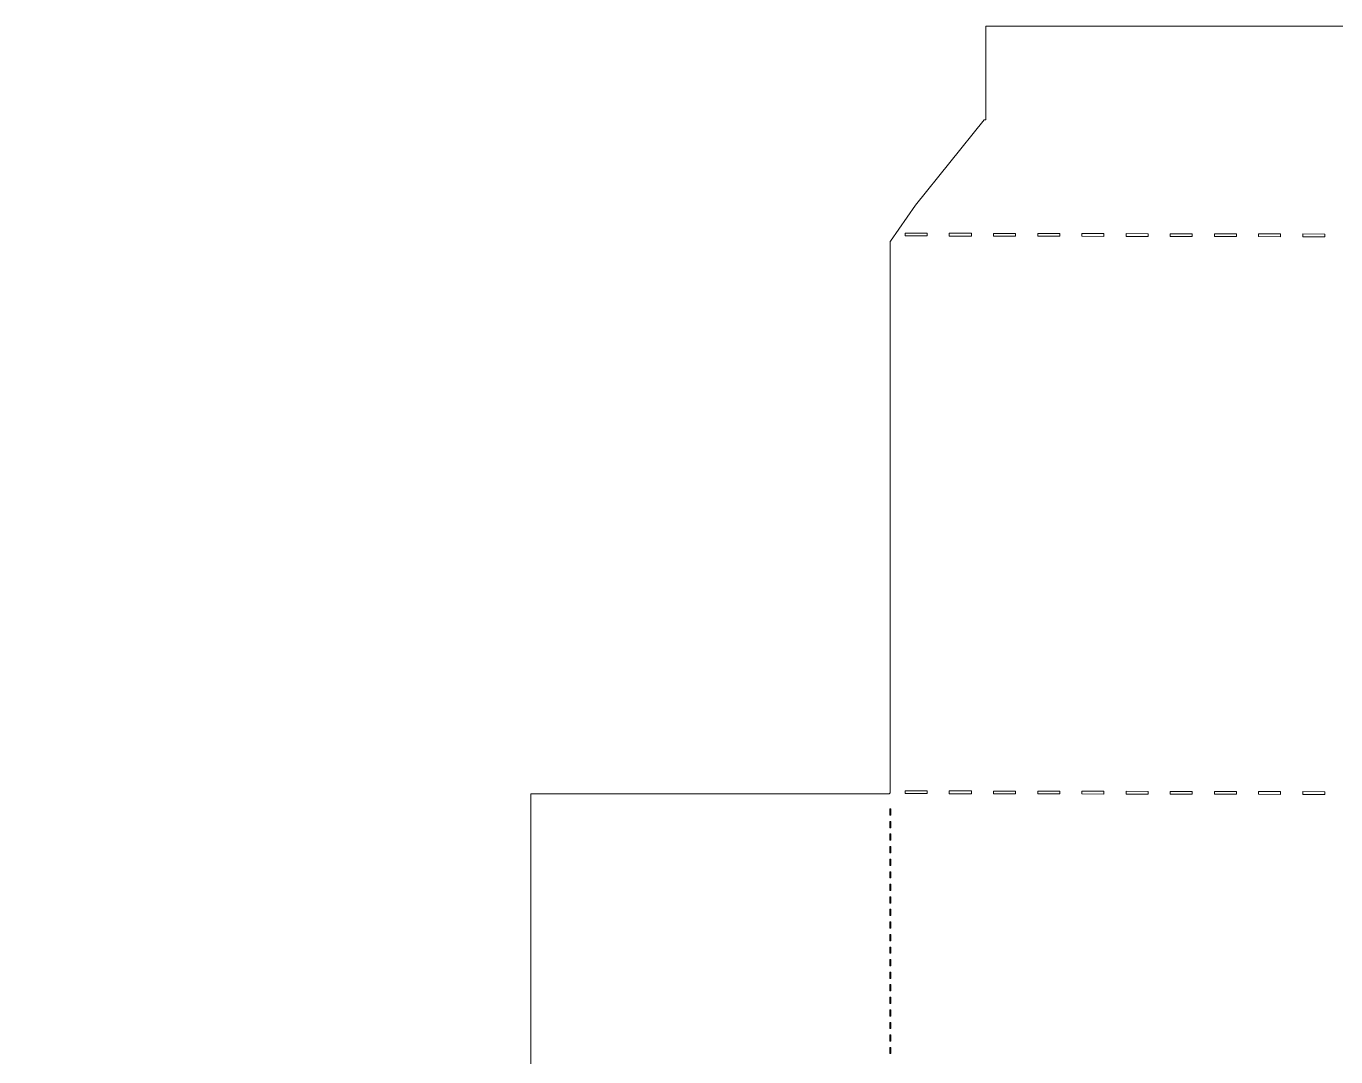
# Model space of a CAD drawing. Header units: centimetres. Extents: x -12.4 to 12.4, y -9.9 to 9.9.
# Drawn here: x -12.43 to 0.13, y 0.01 to 9.89 of the extents above; entities that cross this region are included whole.
import ezdxf

# ---------------------------------------------------------------- set-up
doc = ezdxf.new("R2010")
doc.units = ezdxf.units.CM
doc.header["$MEASUREMENT"] = 0
doc.layers.add('Layer 1', color=7, linetype='Continuous')

msp = doc.modelspace()

# ---------------------------------------------------------------- linework, layer by layer
at = {"layer": 'Layer 1', "color": 86, "lineweight": 18}
for points, knots in [([(-3.22874, 9.88549), (-3.22874, 9.88549), (-3.22874, 8.98921), (-3.22874, 8.98921), (-3.22874, 8.98921), (-3.22874, 8.98921), (-3.24445, 8.98921), (-3.24445, 8.98921), (-3.24445, 8.98921), (-3.24445, 8.98921), (-3.90425, 8.17148), (-3.90425, 8.17148), (-3.90425, 8.17148), (-3.90425, 8.17148), (-4.1432, 7.82669), (-4.1432, 7.82669), (-4.1432, 7.82669), (-4.1432, 7.82669), (-4.14485, 7.82669), (-4.14485, 7.82669), (-4.14485, 7.82669), (-4.14485, 7.82669), (-4.14485, 2.53585), (-4.14485, 2.53585), (-4.14485, 2.53585), (-4.14485, 2.53585), (-4.15312, 2.53585), (-4.15312, 2.53585), (-4.15312, 2.53585), (-4.15312, 2.53585), (-4.15312, 2.52758), (-4.15312, 2.52758), (-4.15312, 2.52758), (-4.15312, 2.52758), (-7.5894, 2.52758), (-7.5894, 2.52758), (-7.5894, 2.52758), (-7.5894, 2.52758), (-7.5894, -0.98311), (-7.5894, -0.98311), (-7.5894, -0.98311), (-7.5894, -0.98311), (-4.15312, -0.98311), (-4.15312, -0.98311), (-4.15312, -0.98311), (-4.15312, -0.98311), (-4.15312, -0.99965), (-4.15312, -0.99965), (-4.15312, -0.99965), (-4.15312, -0.99965), (-7.68613, -0.99965), (-7.68613, -0.99965), (-7.68613, -0.99965), (-7.68613, -0.99965), (-7.71259, -0.99965), (-7.71259, -0.99965), (-7.71259, -0.99965), (-7.71259, -0.99965), (-11.23568, -0.99965), (-11.23568, -0.99965), (-11.23568, -0.99965), (-11.23568, -0.99965), (-11.258, -0.99965), (-11.258, -0.99965), (-11.258, -0.99965), (-11.258, -0.99965), (-11.91202, -0.99965), (-11.91202, -0.99965), (-11.91202, -0.99965), (-11.91202, -0.99965), (-12.4263, -1.48913), (-12.4263, -1.48913), (-12.4263, -1.48913), (-12.4263, -1.48913), (-12.4263, -5.93), (-12.4263, -5.93), (-12.4263, -5.93), (-12.4263, -5.93), (-11.97651, -6.35747), (-11.97651, -6.35747), (-11.97651, -6.35747), (-11.97651, -6.35747), (-11.258, -6.35747), (-11.258, -6.35747), (-11.258, -6.35747), (-11.258, -6.35747), (-11.23568, -6.35747), (-11.23568, -6.35747), (-11.23568, -6.35747), (-11.23568, -6.35747), (-7.71259, -6.35747), (-7.71259, -6.35747), (-7.71259, -6.35747), (-7.71259, -6.35747), (-7.68613, -6.35747), (-7.68613, -6.35747), (-7.68613, -6.35747), (-7.68613, -6.35747), (-4.15973, -6.35747), (-4.15973, -6.35747), (-4.15973, -6.35747), (-4.15973, -6.35747), (-4.15973, -6.37401), (-4.15973, -6.37401), (-4.15973, -6.37401), (-4.15973, -6.37401), (-7.58856, -6.37401), (-7.58856, -6.37401), (-7.58856, -6.37401), (-7.58856, -6.37401), (-7.58856, -9.88553), (-7.58856, -9.88553), (-7.58856, -9.88553), (-7.58856, -9.88553), (-4.14815, -9.88553), (-4.14815, -9.88553), (-4.14815, -9.88553), (-4.14815, -9.88553), (-4.14815, -9.8847), (-4.14815, -9.8847), (-4.14815, -9.8847), (-4.14815, -9.8847), (4.17465, -9.8847), (4.17465, -9.8847), (4.17465, -9.8847), (4.17465, -9.8847), (4.17465, -9.87809), (4.17465, -9.87809), (4.17465, -9.87809), (4.17465, -9.87809), (7.58364, -9.87809), (7.58364, -9.87809), (7.58364, -9.87809), (7.58364, -9.87809), (7.58364, -6.36657), (7.58364, -6.36657), (7.58364, -6.36657), (7.58364, -6.36657), (4.17465, -6.36657), (4.17465, -6.36657), (4.17465, -6.36657), (4.17465, -6.36657), (4.17465, -6.35747), (4.17465, -6.35747), (4.17465, -6.35747), (4.17465, -6.35747), (7.68617, -6.35747), (7.68617, -6.35747), (7.68617, -6.35747), (7.68617, -6.35747), (7.71346, -6.35747), (7.71346, -6.35747), (7.71346, -6.35747), (7.71346, -6.35747), (11.23573, -6.35747), (11.23573, -6.35747), (11.23573, -6.35747), (11.23573, -6.35747), (11.25805, -6.35747), (11.25805, -6.35747), (11.25805, -6.35747), (11.25805, -6.35747), (11.98731, -6.35747), (11.98731, -6.35747), (11.98731, -6.35747), (11.98731, -6.35747), (12.42635, -5.8961), (12.42635, -5.8961), (12.42635, -5.8961), (12.42635, -5.8961), (12.42635, -1.38578), (12.42635, -1.38578), (12.42635, -1.38578), (12.42635, -1.38578), (12.05924, -0.99965), (12.05924, -0.99965), (12.05924, -0.99965), (12.05924, -0.99965), (11.25805, -0.99965), (11.25805, -0.99965), (11.25805, -0.99965), (11.25805, -0.99965), (11.23573, -0.99965), (11.23573, -0.99965), (11.23573, -0.99965), (11.23573, -0.99965), (7.71346, -0.99965), (7.71346, -0.99965), (7.71346, -0.99965), (7.71346, -0.99965), (7.68617, -0.99965), (7.68617, -0.99965), (7.68617, -0.99965), (7.68617, -0.99965), (4.18127, -0.99965), (4.18127, -0.99965), (4.18127, -0.99965), (4.18127, -0.99965), (4.18127, -0.98311), (4.18127, -0.98311), (4.18127, -0.98311), (4.18127, -0.98311), (7.58034, -0.98311), (7.58034, -0.98311), (7.58034, -0.98311), (7.58034, -0.98311), (7.58034, 2.52758), (7.58034, 2.52758), (7.58034, 2.52758), (7.58034, 2.52758), (4.18127, 2.52758), (4.18127, 2.52758), (4.18127, 2.52758), (4.18127, 2.52758), (4.18127, 2.53585), (4.18127, 2.53585), (4.18127, 2.53585), (4.18127, 2.53585), (4.173, 2.53585), (4.173, 2.53585), (4.173, 2.53585), (4.173, 2.53585), (4.173, 7.81263), (4.173, 7.81263), (4.173, 7.81263), (4.173, 7.81263), (4.17796, 7.81263), (4.17796, 7.81263), (4.17796, 7.81263), (4.17796, 7.81263), (4.14073, 7.86639), (4.14073, 7.86639), (4.14073, 7.86639), (4.14073, 7.86639), (4.14073, 7.85895), (4.14073, 7.85895), (4.14073, 7.85895), (4.14073, 7.85895), (4.04151, 7.85895), (4.04151, 7.85895), (4.04151, 7.85895), (4.04151, 7.85895), (4.04151, 7.88541), (4.04151, 7.88541), (4.04151, 7.88541), (4.04151, 7.88541), (4.1275, 7.88541), (4.1275, 7.88541), (4.1275, 7.88541), (4.1275, 7.88541), (3.99438, 8.07641), (3.99438, 8.07641), (3.99438, 8.07641), (3.99438, 8.07641), (3.23618, 8.98922), (3.23618, 8.98922), (3.23618, 8.98922), (3.23618, 8.98922), (3.22295, 8.98922), (3.22295, 8.98922), (3.22295, 8.98922), (3.22295, 8.98922), (3.22295, 9.8855), (3.22295, 9.8855), (3.22295, 9.8855), (3.22295, 9.8855), (-3.22875, 9.8855), (-3.22875, 9.8855), (-3.22875, 9.8855), (-3.22875, 9.8855), (-3.22874, 9.88549), (-3.22874, 9.88549)], [0, 0, 0, 0, 0.01449275, 0.01449275, 0.01449275, 0.01449275, 0.02898551, 0.02898551, 0.02898551, 0.02898551, 0.04347826, 0.04347826, 0.04347826, 0.04347826, 0.05797101, 0.05797101, 0.05797101, 0.05797101, 0.07246377, 0.07246377, 0.07246377, 0.07246377, 0.08695652, 0.08695652, 0.08695652, 0.08695652, 0.10144928, 0.10144928, 0.10144928, 0.10144928, 0.11594203, 0.11594203, 0.11594203, 0.11594203, 0.13043478, 0.13043478, 0.13043478, 0.13043478, 0.14492754, 0.14492754, 0.14492754, 0.14492754, 0.15942029, 0.15942029, 0.15942029, 0.15942029, 0.17391304, 0.17391304, 0.17391304, 0.17391304, 0.1884058, 0.1884058, 0.1884058, 0.1884058, 0.20289855, 0.20289855, 0.20289855, 0.20289855, 0.2173913, 0.2173913, 0.2173913, 0.2173913, 0.23188406, 0.23188406, 0.23188406, 0.23188406, 0.24637681, 0.24637681, 0.24637681, 0.24637681, 0.26086957, 0.26086957, 0.26086957, 0.26086957, 0.27536232, 0.27536232, 0.27536232, 0.27536232, 0.28985507, 0.28985507, 0.28985507, 0.28985507, 0.30434783, 0.30434783, 0.30434783, 0.30434783, 0.31884058, 0.31884058, 0.31884058, 0.31884058, 0.33333333, 0.33333333, 0.33333333, 0.33333333, 0.34782609, 0.34782609, 0.34782609, 0.34782609, 0.36231884, 0.36231884, 0.36231884, 0.36231884, 0.37681159, 0.37681159, 0.37681159, 0.37681159, 0.39130435, 0.39130435, 0.39130435, 0.39130435, 0.4057971, 0.4057971, 0.4057971, 0.4057971, 0.42028986, 0.42028986, 0.42028986, 0.42028986, 0.43478261, 0.43478261, 0.43478261, 0.43478261, 0.44927536, 0.44927536, 0.44927536, 0.44927536, 0.46376812, 0.46376812, 0.46376812, 0.46376812, 0.47826087, 0.47826087, 0.47826087, 0.47826087, 0.49275362, 0.49275362, 0.49275362, 0.49275362, 0.50724638, 0.50724638, 0.50724638, 0.50724638, 0.52173913, 0.52173913, 0.52173913, 0.52173913, 0.53623188, 0.53623188, 0.53623188, 0.53623188, 0.55072464, 0.55072464, 0.55072464, 0.55072464, 0.56521739, 0.56521739, 0.56521739, 0.56521739, 0.57971014, 0.57971014, 0.57971014, 0.57971014, 0.5942029, 0.5942029, 0.5942029, 0.5942029, 0.60869565, 0.60869565, 0.60869565, 0.60869565, 0.62318841, 0.62318841, 0.62318841, 0.62318841, 0.63768116, 0.63768116, 0.63768116, 0.63768116, 0.65217391, 0.65217391, 0.65217391, 0.65217391, 0.66666667, 0.66666667, 0.66666667, 0.66666667, 0.68115942, 0.68115942, 0.68115942, 0.68115942, 0.69565217, 0.69565217, 0.69565217, 0.69565217, 0.71014493, 0.71014493, 0.71014493, 0.71014493, 0.72463768, 0.72463768, 0.72463768, 0.72463768, 0.73913043, 0.73913043, 0.73913043, 0.73913043, 0.75362319, 0.75362319, 0.75362319, 0.75362319, 0.76811594, 0.76811594, 0.76811594, 0.76811594, 0.7826087, 0.7826087, 0.7826087, 0.7826087, 0.79710145, 0.79710145, 0.79710145, 0.79710145, 0.8115942, 0.8115942, 0.8115942, 0.8115942, 0.82608696, 0.82608696, 0.82608696, 0.82608696, 0.84057971, 0.84057971, 0.84057971, 0.84057971, 0.85507246, 0.85507246, 0.85507246, 0.85507246, 0.86956522, 0.86956522, 0.86956522, 0.86956522, 0.88405797, 0.88405797, 0.88405797, 0.88405797, 0.89855072, 0.89855072, 0.89855072, 0.89855072, 0.91304348, 0.91304348, 0.91304348, 0.91304348, 0.92753623, 0.92753623, 0.92753623, 0.92753623, 0.94202899, 0.94202899, 0.94202899, 0.94202899, 0.95652174, 0.95652174, 0.95652174, 0.95652174, 0.97101449, 0.97101449, 0.97101449, 0.97101449, 1, 1, 1, 1]), ([(-4.00182, 7.90195), (-4.00182, 7.90195), (-3.79015, 7.90195), (-3.79015, 7.90195), (-3.79015, 7.90195), (-3.79015, 7.90195), (-3.79015, 7.87549), (-3.79015, 7.87549), (-3.79015, 7.87549), (-3.79015, 7.87549), (-4.00182, 7.87549), (-4.00182, 7.87549), (-4.00182, 7.87549), (-4.00182, 7.87549), (-4.00182, 7.90195), (-4.00182, 7.90195)], [0, 0, 0, 0, 0.2, 0.2, 0.2, 0.2, 0.4, 0.4, 0.4, 0.4, 0.6, 0.6, 0.6, 0.6, 1, 1, 1, 1]), ([(-3.57849, 7.90112), (-3.57849, 7.90112), (-3.36682, 7.90112), (-3.36682, 7.90112), (-3.36682, 7.90112), (-3.36682, 7.90112), (-3.36682, 7.87466), (-3.36682, 7.87466), (-3.36682, 7.87466), (-3.36682, 7.87466), (-3.57849, 7.87466), (-3.57849, 7.87466), (-3.57849, 7.87466), (-3.57849, 7.87466), (-3.57849, 7.90112), (-3.57849, 7.90112)], [0, 0, 0, 0, 0.2, 0.2, 0.2, 0.2, 0.4, 0.4, 0.4, 0.4, 0.6, 0.6, 0.6, 0.6, 1, 1, 1, 1]), ([(-3.15516, 7.9003), (-3.15516, 7.9003), (-2.94349, 7.9003), (-2.94349, 7.9003), (-2.94349, 7.9003), (-2.94349, 7.9003), (-2.94349, 7.87384), (-2.94349, 7.87384), (-2.94349, 7.87384), (-2.94349, 7.87384), (-3.15516, 7.87384), (-3.15516, 7.87384), (-3.15516, 7.87384), (-3.15516, 7.87384), (-3.15516, 7.9003), (-3.15516, 7.9003)], [0, 0, 0, 0, 0.2, 0.2, 0.2, 0.2, 0.4, 0.4, 0.4, 0.4, 0.6, 0.6, 0.6, 0.6, 1, 1, 1, 1]), ([(-2.73182, 7.89947), (-2.73182, 7.89947), (-2.52015, 7.89947), (-2.52015, 7.89947), (-2.52015, 7.89947), (-2.52015, 7.89947), (-2.52015, 7.87301), (-2.52015, 7.87301), (-2.52015, 7.87301), (-2.52015, 7.87301), (-2.73182, 7.87301), (-2.73182, 7.87301), (-2.73182, 7.87301), (-2.73182, 7.87301), (-2.73182, 7.89947), (-2.73182, 7.89947)], [0, 0, 0, 0, 0.2, 0.2, 0.2, 0.2, 0.4, 0.4, 0.4, 0.4, 0.6, 0.6, 0.6, 0.6, 1, 1, 1, 1]), ([(-2.30849, 7.89864), (-2.30849, 7.89864), (-2.09682, 7.89781), (-2.09682, 7.89781), (-2.09682, 7.89781), (-2.09682, 7.89781), (-2.09682, 7.87135), (-2.09682, 7.87135), (-2.09682, 7.87135), (-2.09682, 7.87135), (-2.30849, 7.87218), (-2.30849, 7.87218), (-2.30849, 7.87218), (-2.30849, 7.87218), (-2.30849, 7.89864), (-2.30849, 7.89864)], [0, 0, 0, 0, 0.2, 0.2, 0.2, 0.2, 0.4, 0.4, 0.4, 0.4, 0.6, 0.6, 0.6, 0.6, 1, 1, 1, 1]), ([(-1.88516, 7.89782), (-1.88516, 7.89782), (-1.67349, 7.89699), (-1.67349, 7.89699), (-1.67349, 7.89699), (-1.67349, 7.89699), (-1.67349, 7.87053), (-1.67349, 7.87053), (-1.67349, 7.87053), (-1.67349, 7.87053), (-1.88516, 7.87136), (-1.88516, 7.87136), (-1.88516, 7.87136), (-1.88516, 7.87136), (-1.88516, 7.89782), (-1.88516, 7.89782)], [0, 0, 0, 0, 0.2, 0.2, 0.2, 0.2, 0.4, 0.4, 0.4, 0.4, 0.6, 0.6, 0.6, 0.6, 1, 1, 1, 1]), ([(-1.46182, 7.89699), (-1.46182, 7.89699), (-1.25015, 7.89616), (-1.25015, 7.89616), (-1.25015, 7.89616), (-1.25015, 7.89616), (-1.25015, 7.8697), (-1.25015, 7.8697), (-1.25015, 7.8697), (-1.25015, 7.8697), (-1.46182, 7.87053), (-1.46182, 7.87053), (-1.46182, 7.87053), (-1.46182, 7.87053), (-1.46182, 7.89699), (-1.46182, 7.89699)], [0, 0, 0, 0, 0.2, 0.2, 0.2, 0.2, 0.4, 0.4, 0.4, 0.4, 0.6, 0.6, 0.6, 0.6, 1, 1, 1, 1]), ([(-1.03849, 7.89617), (-1.03849, 7.89617), (-0.82682, 7.89534), (-0.82682, 7.89534), (-0.82682, 7.89534), (-0.82682, 7.89534), (-0.82682, 7.86888), (-0.82682, 7.86888), (-0.82682, 7.86888), (-0.82682, 7.86888), (-1.03849, 7.86971), (-1.03849, 7.86971), (-1.03849, 7.86971), (-1.03849, 7.86971), (-1.03849, 7.89617), (-1.03849, 7.89617)], [0, 0, 0, 0, 0.2, 0.2, 0.2, 0.2, 0.4, 0.4, 0.4, 0.4, 0.6, 0.6, 0.6, 0.6, 1, 1, 1, 1]), ([(-0.61516, 7.89534), (-0.61516, 7.89534), (-0.40349, 7.89451), (-0.40349, 7.89451), (-0.40349, 7.89451), (-0.40349, 7.89451), (-0.40349, 7.86805), (-0.40349, 7.86805), (-0.40349, 7.86805), (-0.40349, 7.86805), (-0.61516, 7.86888), (-0.61516, 7.86888), (-0.61516, 7.86888), (-0.61516, 7.86888), (-0.61516, 7.89534), (-0.61516, 7.89534)], [0, 0, 0, 0, 0.2, 0.2, 0.2, 0.2, 0.4, 0.4, 0.4, 0.4, 0.6, 0.6, 0.6, 0.6, 1, 1, 1, 1]), ([(-0.19182, 7.89452), (-0.19182, 7.89452), (0.01985, 7.89369), (0.01985, 7.89369), (0.01985, 7.89369), (0.01985, 7.89369), (0.01985, 7.86723), (0.01985, 7.86723), (0.01985, 7.86723), (0.01985, 7.86723), (-0.19182, 7.86806), (-0.19182, 7.86806), (-0.19182, 7.86806), (-0.19182, 7.86806), (-0.19182, 7.89452), (-0.19182, 7.89452)], [0, 0, 0, 0, 0.2, 0.2, 0.2, 0.2, 0.4, 0.4, 0.4, 0.4, 0.6, 0.6, 0.6, 0.6, 1, 1, 1, 1]), ([(-4.00182, 2.55739), (-4.00182, 2.55739), (-3.79015, 2.55739), (-3.79015, 2.55739), (-3.79015, 2.55739), (-3.79015, 2.55739), (-3.79015, 2.53093), (-3.79015, 2.53093), (-3.79015, 2.53093), (-3.79015, 2.53093), (-4.00182, 2.53093), (-4.00182, 2.53093), (-4.00182, 2.53093), (-4.00182, 2.53093), (-4.00182, 2.55739), (-4.00182, 2.55739)], [0, 0, 0, 0, 0.2, 0.2, 0.2, 0.2, 0.4, 0.4, 0.4, 0.4, 0.6, 0.6, 0.6, 0.6, 1, 1, 1, 1]), ([(-3.57849, 2.55656), (-3.57849, 2.55656), (-3.36682, 2.55656), (-3.36682, 2.55656), (-3.36682, 2.55656), (-3.36682, 2.55656), (-3.36682, 2.5301), (-3.36682, 2.5301), (-3.36682, 2.5301), (-3.36682, 2.5301), (-3.57849, 2.5301), (-3.57849, 2.5301), (-3.57849, 2.5301), (-3.57849, 2.5301), (-3.57849, 2.55656), (-3.57849, 2.55656)], [0, 0, 0, 0, 0.2, 0.2, 0.2, 0.2, 0.4, 0.4, 0.4, 0.4, 0.6, 0.6, 0.6, 0.6, 1, 1, 1, 1]), ([(-3.15516, 2.55573), (-3.15516, 2.55573), (-2.94349, 2.55573), (-2.94349, 2.55573), (-2.94349, 2.55573), (-2.94349, 2.55573), (-2.94349, 2.52927), (-2.94349, 2.52927), (-2.94349, 2.52927), (-2.94349, 2.52927), (-3.15516, 2.52927), (-3.15516, 2.52927), (-3.15516, 2.52927), (-3.15516, 2.52927), (-3.15516, 2.55573), (-3.15516, 2.55573)], [0, 0, 0, 0, 0.2, 0.2, 0.2, 0.2, 0.4, 0.4, 0.4, 0.4, 0.6, 0.6, 0.6, 0.6, 1, 1, 1, 1]), ([(-2.73182, 2.55491), (-2.73182, 2.55491), (-2.52015, 2.55491), (-2.52015, 2.55491), (-2.52015, 2.55491), (-2.52015, 2.55491), (-2.52015, 2.52845), (-2.52015, 2.52845), (-2.52015, 2.52845), (-2.52015, 2.52845), (-2.73182, 2.52845), (-2.73182, 2.52845), (-2.73182, 2.52845), (-2.73182, 2.52845), (-2.73182, 2.55491), (-2.73182, 2.55491)], [0, 0, 0, 0, 0.2, 0.2, 0.2, 0.2, 0.4, 0.4, 0.4, 0.4, 0.6, 0.6, 0.6, 0.6, 1, 1, 1, 1]), ([(-2.30849, 2.55408), (-2.30849, 2.55408), (-2.09682, 2.55325), (-2.09682, 2.55325), (-2.09682, 2.55325), (-2.09682, 2.55325), (-2.09682, 2.52679), (-2.09682, 2.52679), (-2.09682, 2.52679), (-2.09682, 2.52679), (-2.30849, 2.52762), (-2.30849, 2.52762), (-2.30849, 2.52762), (-2.30849, 2.52762), (-2.30849, 2.55408), (-2.30849, 2.55408)], [0, 0, 0, 0, 0.2, 0.2, 0.2, 0.2, 0.4, 0.4, 0.4, 0.4, 0.6, 0.6, 0.6, 0.6, 1, 1, 1, 1]), ([(-1.88516, 2.55326), (-1.88516, 2.55326), (-1.67349, 2.55243), (-1.67349, 2.55243), (-1.67349, 2.55243), (-1.67349, 2.55243), (-1.67349, 2.52597), (-1.67349, 2.52597), (-1.67349, 2.52597), (-1.67349, 2.52597), (-1.88516, 2.5268), (-1.88516, 2.5268), (-1.88516, 2.5268), (-1.88516, 2.5268), (-1.88516, 2.55326), (-1.88516, 2.55326)], [0, 0, 0, 0, 0.2, 0.2, 0.2, 0.2, 0.4, 0.4, 0.4, 0.4, 0.6, 0.6, 0.6, 0.6, 1, 1, 1, 1]), ([(-1.46182, 2.55243), (-1.46182, 2.55243), (-1.25015, 2.5516), (-1.25015, 2.5516), (-1.25015, 2.5516), (-1.25015, 2.5516), (-1.25015, 2.52514), (-1.25015, 2.52514), (-1.25015, 2.52514), (-1.25015, 2.52514), (-1.46182, 2.52597), (-1.46182, 2.52597), (-1.46182, 2.52597), (-1.46182, 2.52597), (-1.46182, 2.55243), (-1.46182, 2.55243)], [0, 0, 0, 0, 0.2, 0.2, 0.2, 0.2, 0.4, 0.4, 0.4, 0.4, 0.6, 0.6, 0.6, 0.6, 1, 1, 1, 1]), ([(-1.03849, 2.55161), (-1.03849, 2.55161), (-0.82682, 2.55078), (-0.82682, 2.55078), (-0.82682, 2.55078), (-0.82682, 2.55078), (-0.82682, 2.52432), (-0.82682, 2.52432), (-0.82682, 2.52432), (-0.82682, 2.52432), (-1.03849, 2.52515), (-1.03849, 2.52515), (-1.03849, 2.52515), (-1.03849, 2.52515), (-1.03849, 2.55161), (-1.03849, 2.55161)], [0, 0, 0, 0, 0.2, 0.2, 0.2, 0.2, 0.4, 0.4, 0.4, 0.4, 0.6, 0.6, 0.6, 0.6, 1, 1, 1, 1]), ([(-0.61516, 2.55078), (-0.61516, 2.55078), (-0.40349, 2.54995), (-0.40349, 2.54995), (-0.40349, 2.54995), (-0.40349, 2.54995), (-0.40349, 2.52349), (-0.40349, 2.52349), (-0.40349, 2.52349), (-0.40349, 2.52349), (-0.61516, 2.52432), (-0.61516, 2.52432), (-0.61516, 2.52432), (-0.61516, 2.52432), (-0.61516, 2.55078), (-0.61516, 2.55078)], [0, 0, 0, 0, 0.2, 0.2, 0.2, 0.2, 0.4, 0.4, 0.4, 0.4, 0.6, 0.6, 0.6, 0.6, 1, 1, 1, 1]), ([(-0.19182, 2.54996), (-0.19182, 2.54996), (0.01985, 2.54913), (0.01985, 2.54913), (0.01985, 2.54913), (0.01985, 2.54913), (0.01985, 2.52267), (0.01985, 2.52267), (0.01985, 2.52267), (0.01985, 2.52267), (-0.19182, 2.5235), (-0.19182, 2.5235), (-0.19182, 2.5235), (-0.19182, 2.5235), (-0.19182, 2.54996), (-0.19182, 2.54996)], [0, 0, 0, 0, 0.2, 0.2, 0.2, 0.2, 0.4, 0.4, 0.4, 0.4, 0.6, 0.6, 0.6, 0.6, 1, 1, 1, 1]), ([(-4.14734, 2.3846), (-4.14734, 2.3846), (-4.1399, 2.3846), (-4.1399, 2.3846), (-4.1399, 2.3846), (-4.1399, 2.3846), (-4.1399, 2.32424), (-4.1399, 2.32424), (-4.1399, 2.32424), (-4.1399, 2.32424), (-4.14734, 2.32424), (-4.14734, 2.32424), (-4.14734, 2.32424), (-4.14734, 2.32424), (-4.14734, 2.3846), (-4.14734, 2.3846)], [0, 0, 0, 0, 0.2, 0.2, 0.2, 0.2, 0.4, 0.4, 0.4, 0.4, 0.6, 0.6, 0.6, 0.6, 1, 1, 1, 1]), ([(-4.14734, 2.26389), (-4.14734, 2.26389), (-4.1399, 2.26389), (-4.1399, 2.26389), (-4.1399, 2.26389), (-4.1399, 2.26389), (-4.1399, 2.20353), (-4.1399, 2.20353), (-4.1399, 2.20353), (-4.1399, 2.20353), (-4.14734, 2.20353), (-4.14734, 2.20353), (-4.14734, 2.20353), (-4.14734, 2.20353), (-4.14734, 2.26389), (-4.14734, 2.26389)], [0, 0, 0, 0, 0.2, 0.2, 0.2, 0.2, 0.4, 0.4, 0.4, 0.4, 0.6, 0.6, 0.6, 0.6, 1, 1, 1, 1]), ([(-4.14734, 2.14395), (-4.14734, 2.14395), (-4.1399, 2.14395), (-4.1399, 2.14395), (-4.1399, 2.14395), (-4.1399, 2.14395), (-4.1399, 2.08359), (-4.1399, 2.08359), (-4.1399, 2.08359), (-4.1399, 2.08359), (-4.14734, 2.08359), (-4.14734, 2.08359), (-4.14734, 2.08359), (-4.14734, 2.08359), (-4.14734, 2.14395), (-4.14734, 2.14395)], [0, 0, 0, 0, 0.2, 0.2, 0.2, 0.2, 0.4, 0.4, 0.4, 0.4, 0.6, 0.6, 0.6, 0.6, 1, 1, 1, 1]), ([(-4.14734, 2.02324), (-4.14734, 2.02324), (-4.1399, 2.02324), (-4.1399, 2.02324), (-4.1399, 2.02324), (-4.1399, 2.02324), (-4.1399, 1.96288), (-4.1399, 1.96288), (-4.1399, 1.96288), (-4.1399, 1.96288), (-4.14734, 1.96288), (-4.14734, 1.96288), (-4.14734, 1.96288), (-4.14734, 1.96288), (-4.14734, 2.02324), (-4.14734, 2.02324)], [0, 0, 0, 0, 0.2, 0.2, 0.2, 0.2, 0.4, 0.4, 0.4, 0.4, 0.6, 0.6, 0.6, 0.6, 1, 1, 1, 1]), ([(-4.14734, 1.90335), (-4.14734, 1.90335), (-4.1399, 1.90335), (-4.1399, 1.90335), (-4.1399, 1.90335), (-4.1399, 1.90335), (-4.1399, 1.84299), (-4.1399, 1.84299), (-4.1399, 1.84299), (-4.1399, 1.84299), (-4.14734, 1.84299), (-4.14734, 1.84299), (-4.14734, 1.84299), (-4.14734, 1.84299), (-4.14734, 1.90335), (-4.14734, 1.90335)], [0, 0, 0, 0, 0.2, 0.2, 0.2, 0.2, 0.4, 0.4, 0.4, 0.4, 0.6, 0.6, 0.6, 0.6, 1, 1, 1, 1]), ([(-4.14734, 1.78263), (-4.14734, 1.78263), (-4.1399, 1.78263), (-4.1399, 1.78263), (-4.1399, 1.78263), (-4.1399, 1.78263), (-4.1399, 1.72227), (-4.1399, 1.72227), (-4.1399, 1.72227), (-4.1399, 1.72227), (-4.14734, 1.72227), (-4.14734, 1.72227), (-4.14734, 1.72227), (-4.14734, 1.72227), (-4.14734, 1.78263), (-4.14734, 1.78263)], [0, 0, 0, 0, 0.2, 0.2, 0.2, 0.2, 0.4, 0.4, 0.4, 0.4, 0.6, 0.6, 0.6, 0.6, 1, 1, 1, 1]), ([(-4.14734, 1.66274), (-4.14734, 1.66274), (-4.1399, 1.66274), (-4.1399, 1.66274), (-4.1399, 1.66274), (-4.1399, 1.66274), (-4.1399, 1.60238), (-4.1399, 1.60238), (-4.1399, 1.60238), (-4.1399, 1.60238), (-4.14734, 1.60238), (-4.14734, 1.60238), (-4.14734, 1.60238), (-4.14734, 1.60238), (-4.14734, 1.66274), (-4.14734, 1.66274)], [0, 0, 0, 0, 0.2, 0.2, 0.2, 0.2, 0.4, 0.4, 0.4, 0.4, 0.6, 0.6, 0.6, 0.6, 1, 1, 1, 1]), ([(-4.14734, 1.54202), (-4.14734, 1.54202), (-4.1399, 1.54202), (-4.1399, 1.54202), (-4.1399, 1.54202), (-4.1399, 1.54202), (-4.1399, 1.48166), (-4.1399, 1.48166), (-4.1399, 1.48166), (-4.1399, 1.48166), (-4.14734, 1.48166), (-4.14734, 1.48166), (-4.14734, 1.48166), (-4.14734, 1.48166), (-4.14734, 1.54202), (-4.14734, 1.54202)], [0, 0, 0, 0, 0.2, 0.2, 0.2, 0.2, 0.4, 0.4, 0.4, 0.4, 0.6, 0.6, 0.6, 0.6, 1, 1, 1, 1]), ([(-4.14734, 1.42214), (-4.14734, 1.42214), (-4.1399, 1.42214), (-4.1399, 1.42214), (-4.1399, 1.42214), (-4.1399, 1.42214), (-4.1399, 1.36178), (-4.1399, 1.36178), (-4.1399, 1.36178), (-4.1399, 1.36178), (-4.14734, 1.36178), (-4.14734, 1.36178), (-4.14734, 1.36178), (-4.14734, 1.36178), (-4.14734, 1.42214), (-4.14734, 1.42214)], [0, 0, 0, 0, 0.2, 0.2, 0.2, 0.2, 0.4, 0.4, 0.4, 0.4, 0.6, 0.6, 0.6, 0.6, 1, 1, 1, 1]), ([(-4.14734, 1.30142), (-4.14734, 1.30142), (-4.1399, 1.30142), (-4.1399, 1.30142), (-4.1399, 1.30142), (-4.1399, 1.30142), (-4.1399, 1.24106), (-4.1399, 1.24106), (-4.1399, 1.24106), (-4.1399, 1.24106), (-4.14734, 1.24106), (-4.14734, 1.24106), (-4.14734, 1.24106), (-4.14734, 1.24106), (-4.14734, 1.30142), (-4.14734, 1.30142)], [0, 0, 0, 0, 0.2, 0.2, 0.2, 0.2, 0.4, 0.4, 0.4, 0.4, 0.6, 0.6, 0.6, 0.6, 1, 1, 1, 1]), ([(-4.14734, 1.18153), (-4.14734, 1.18153), (-4.1399, 1.18153), (-4.1399, 1.18153), (-4.1399, 1.18153), (-4.1399, 1.18153), (-4.1399, 1.12117), (-4.1399, 1.12117), (-4.1399, 1.12117), (-4.1399, 1.12117), (-4.14734, 1.12117), (-4.14734, 1.12117), (-4.14734, 1.12117), (-4.14734, 1.12117), (-4.14734, 1.18153), (-4.14734, 1.18153)], [0, 0, 0, 0, 0.2, 0.2, 0.2, 0.2, 0.4, 0.4, 0.4, 0.4, 0.6, 0.6, 0.6, 0.6, 1, 1, 1, 1]), ([(-4.14734, 1.06081), (-4.14734, 1.06081), (-4.1399, 1.06081), (-4.1399, 1.06081), (-4.1399, 1.06081), (-4.1399, 1.06081), (-4.1399, 1.00045), (-4.1399, 1.00045), (-4.1399, 1.00045), (-4.1399, 1.00045), (-4.14734, 1.00045), (-4.14734, 1.00045), (-4.14734, 1.00045), (-4.14734, 1.00045), (-4.14734, 1.06081), (-4.14734, 1.06081)], [0, 0, 0, 0, 0.2, 0.2, 0.2, 0.2, 0.4, 0.4, 0.4, 0.4, 0.6, 0.6, 0.6, 0.6, 1, 1, 1, 1]), ([(-4.14734, 0.94092), (-4.14734, 0.94092), (-4.1399, 0.94092), (-4.1399, 0.94092), (-4.1399, 0.94092), (-4.1399, 0.94092), (-4.1399, 0.88056), (-4.1399, 0.88056), (-4.1399, 0.88056), (-4.1399, 0.88056), (-4.14734, 0.88056), (-4.14734, 0.88056), (-4.14734, 0.88056), (-4.14734, 0.88056), (-4.14734, 0.94092), (-4.14734, 0.94092)], [0, 0, 0, 0, 0.2, 0.2, 0.2, 0.2, 0.4, 0.4, 0.4, 0.4, 0.6, 0.6, 0.6, 0.6, 1, 1, 1, 1]), ([(-4.14734, 0.82021), (-4.14734, 0.82021), (-4.1399, 0.82021), (-4.1399, 0.82021), (-4.1399, 0.82021), (-4.1399, 0.82021), (-4.1399, 0.75985), (-4.1399, 0.75985), (-4.1399, 0.75985), (-4.1399, 0.75985), (-4.14734, 0.75985), (-4.14734, 0.75985), (-4.14734, 0.75985), (-4.14734, 0.75985), (-4.14734, 0.82021), (-4.14734, 0.82021)], [0, 0, 0, 0, 0.2, 0.2, 0.2, 0.2, 0.4, 0.4, 0.4, 0.4, 0.6, 0.6, 0.6, 0.6, 1, 1, 1, 1]), ([(-4.14734, 0.70032), (-4.14734, 0.70032), (-4.1399, 0.70032), (-4.1399, 0.70032), (-4.1399, 0.70032), (-4.1399, 0.70032), (-4.1399, 0.63996), (-4.1399, 0.63996), (-4.1399, 0.63996), (-4.1399, 0.63996), (-4.14734, 0.63996), (-4.14734, 0.63996), (-4.14734, 0.63996), (-4.14734, 0.63996), (-4.14734, 0.70032), (-4.14734, 0.70032)], [0, 0, 0, 0, 0.2, 0.2, 0.2, 0.2, 0.4, 0.4, 0.4, 0.4, 0.6, 0.6, 0.6, 0.6, 1, 1, 1, 1]), ([(-4.14734, 0.5796), (-4.14734, 0.5796), (-4.1399, 0.5796), (-4.1399, 0.5796), (-4.1399, 0.5796), (-4.1399, 0.5796), (-4.1399, 0.52007), (-4.1399, 0.52007), (-4.1399, 0.52007), (-4.1399, 0.52007), (-4.14734, 0.52007), (-4.14734, 0.52007), (-4.14734, 0.52007), (-4.14734, 0.52007), (-4.14734, 0.5796), (-4.14734, 0.5796)], [0, 0, 0, 0, 0.2, 0.2, 0.2, 0.2, 0.4, 0.4, 0.4, 0.4, 0.6, 0.6, 0.6, 0.6, 1, 1, 1, 1]), ([(-4.14734, 0.45971), (-4.14734, 0.45971), (-4.1399, 0.45971), (-4.1399, 0.45971), (-4.1399, 0.45971), (-4.1399, 0.45971), (-4.1399, 0.39935), (-4.1399, 0.39935), (-4.1399, 0.39935), (-4.1399, 0.39935), (-4.14734, 0.39935), (-4.14734, 0.39935), (-4.14734, 0.39935), (-4.14734, 0.39935), (-4.14734, 0.45971), (-4.14734, 0.45971)], [0, 0, 0, 0, 0.2, 0.2, 0.2, 0.2, 0.4, 0.4, 0.4, 0.4, 0.6, 0.6, 0.6, 0.6, 1, 1, 1, 1]), ([(-4.14734, 0.339), (-4.14734, 0.339), (-4.1399, 0.339), (-4.1399, 0.339), (-4.1399, 0.339), (-4.1399, 0.339), (-4.1399, 0.27947), (-4.1399, 0.27947), (-4.1399, 0.27947), (-4.1399, 0.27947), (-4.14734, 0.27947), (-4.14734, 0.27947), (-4.14734, 0.27947), (-4.14734, 0.27947), (-4.14734, 0.339), (-4.14734, 0.339)], [0, 0, 0, 0, 0.2, 0.2, 0.2, 0.2, 0.4, 0.4, 0.4, 0.4, 0.6, 0.6, 0.6, 0.6, 1, 1, 1, 1]), ([(-4.14734, 0.21911), (-4.14734, 0.21911), (-4.1399, 0.21911), (-4.1399, 0.21911), (-4.1399, 0.21911), (-4.1399, 0.21911), (-4.1399, 0.15875), (-4.1399, 0.15875), (-4.1399, 0.15875), (-4.1399, 0.15875), (-4.14734, 0.15875), (-4.14734, 0.15875), (-4.14734, 0.15875), (-4.14734, 0.15875), (-4.14734, 0.21911), (-4.14734, 0.21911)], [0, 0, 0, 0, 0.2, 0.2, 0.2, 0.2, 0.4, 0.4, 0.4, 0.4, 0.6, 0.6, 0.6, 0.6, 1, 1, 1, 1]), ([(-4.14734, 0.09839), (-4.14734, 0.09839), (-4.1399, 0.09839), (-4.1399, 0.09839), (-4.1399, 0.09839), (-4.1399, 0.09839), (-4.1399, 0.03886), (-4.1399, 0.03886), (-4.1399, 0.03886), (-4.1399, 0.03886), (-4.14734, 0.03886), (-4.14734, 0.03886), (-4.14734, 0.03886), (-4.14734, 0.03886), (-4.14734, 0.09839), (-4.14734, 0.09839)], [0, 0, 0, 0, 0.2, 0.2, 0.2, 0.2, 0.4, 0.4, 0.4, 0.4, 0.6, 0.6, 0.6, 0.6, 1, 1, 1, 1])]:
    msp.add_open_spline(points, degree=3, knots=knots, dxfattribs=at)

doc.saveas('drawing.dxf')
